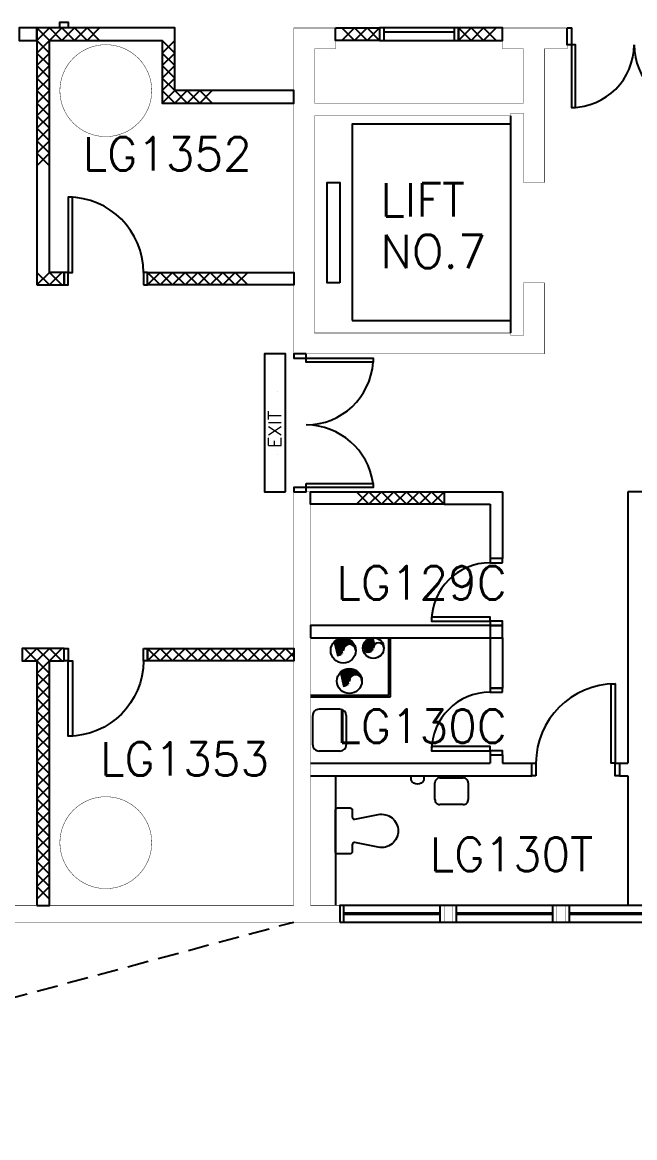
# Model space of a CAD drawing. Extents: x -163000 to 184253, y -124935 to 90032.
# Drawn here: x -85000 to -77668, y 3269 to 16618 of the extents above; entities that cross this region are included whole.
import ezdxf

# ---------------------------------------------------------------- set-up
doc = ezdxf.new("R2010")
doc.units = 0
doc.header["$LTSCALE"] = 1000
doc.header["$MEASUREMENT"] = 0
doc.linetypes.add('DOT', pattern=[0.25, 0, -0.25])
doc.linetypes.add('HIDDEN', pattern=[0.375, 0.25, -0.125])
doc.layers.get('0').update_dxf_attribs({"linetype": 'CONTINUOUS'})
for name, color, linetype in [('11', 7, 'CONTINUOUS'), ('1867-BASE$0$EXISTING BASE', 1, 'CONTINUOUS'), ('1867-FITOUT$0$I-part', 3, 'CONTINUOUS'), ('20', 7, 'CONTINUOUS'), ('22', 7, 'CONTINUOUS'), ('23', 7, 'CONTINUOUS'), ('25', 7, 'CONTINUOUS'), ('30', 7, 'CONTINUOUS'), ('39', 7, 'CONTINUOUS'), ('42', 7, 'CONTINUOUS'), ('6', 7, 'CONTINUOUS'), ('ROOM-NO', 4, 'CONTINUOUS')]:
    doc.layers.add(name, color=color, linetype=linetype)
doc.styles.get("Standard").update_dxf_attribs({"font": 'romans.shx', "width": 0.75})

# ---------------------------------------------------------------- blocks, each defined once
blk = doc.blocks.new('H900')
at = {"layer": '22', "color": 10, "linetype": 'Continuous'}
for points in [[(0, 0), (0.15, 0.15), (0.3, 0), (0.45, 0.15), (0.6, 0), (0.75, 0.15), (0.9, 0)], [(0, 0.15), (0.15, 0), (0.3, 0.15), (0.45, 0), (0.6, 0.15), (0.75, 0), (0.9, 0.15)]]:
    blk.add_lwpolyline(points, dxfattribs=at)
blk = doc.blocks.new('H450')
at = {"layer": '22', "color": 1, "linetype": 'Continuous'}
for points in [[(0, 0.15), (0.15, 0), (0.3, 0.15), (0.45, 0)], [(0, 0), (0.15, 0.15), (0.3, 0), (0.45, 0.15)]]:
    blk.add_lwpolyline(points, dxfattribs=at)
blk = doc.blocks.new('D1000B')
at = {"layer": '30', "linetype": 'Continuous'}
for points in [[(0.05, 0.15), (0.1, 0.15), (0.1, 1.05), (0.05, 1.05)], [(0, 0), (0.05, 0), (0.05, 0.15), (0, 0.15)], [(0.95, 0), (1, 0), (1, 0.15), (0.95, 0.15)]]:
    blk.add_lwpolyline(points, close=True, dxfattribs=at)
blk.add_arc((0.05, 0.15), 0.9, 0, 90, dxfattribs=at)
blk = doc.blocks.new('H600')
at = {"layer": '22', "color": 1, "linetype": 'Continuous'}
for points in [[(0, 0), (0.15, 0.15), (0.3, 0), (0.45, 0.15), (0.6, 0)], [(0, 0.15), (0.15, 0), (0.3, 0.15), (0.45, 0), (0.6, 0.15)]]:
    blk.add_lwpolyline(points, dxfattribs=at)
blk = doc.blocks.new('H300')
at = {"layer": '22', "color": 1, "linetype": 'Continuous'}
for points in [[(0, 0), (0.15, 0.15), (0.3, 0)], [(0, 0.15), (0.15, 0), (0.3, 0.15)]]:
    blk.add_lwpolyline(points, dxfattribs=at)
blk = doc.blocks.new('H1050')
at = {"layer": '22', "color": 10, "linetype": 'Continuous'}
for points in [[(0, 0.15), (0.15, 0), (0.3, 0.15), (0.45, 0), (0.6, 0.15), (0.75, 0), (0.9, 0.15), (1.05, 0)], [(0, 0), (0.15, 0.15), (0.3, 0), (0.45, 0.15), (0.6, 0), (0.75, 0.15), (0.9, 0), (1.05, 0.15)]]:
    blk.add_lwpolyline(points, dxfattribs=at)
blk = doc.blocks.new('EXIT')
at = {"layer": '39', "color": 1, "linetype": 'Continuous'}
blk.add_lwpolyline([(-0.825, -0.25), (0.825, -0.25), (0.825, 0), (-0.825, 0)], close=True, dxfattribs=at)
at = {"layer": '39', "color": 1, "linetype": 'DOT'}
for centre in [(-0.375001, -0.125), (0.375001, -0.125)]:
    blk.add_circle(centre, 0.025, dxfattribs=at)
at = {"layer": '39', "color": 1, "linetype": 'Continuous', "width": 1.1}
blk.add_text('EXIT', height=0.15, dxfattribs=at).set_placement((-0.3001, -0.2))
blk = doc.blocks.new('H1200')
at = {"layer": '22', "color": 10, "linetype": 'Continuous'}
for points in [[(0, 0), (0.15, 0.15), (0.3, 0), (0.45, 0.15), (0.6, 0), (0.75, 0.15), (0.9, 0), (1.05, 0.15), (1.2, 0)], [(0, 0.15), (0.15, 0), (0.3, 0.15), (0.45, 0), (0.6, 0.15), (0.75, 0), (0.9, 0.15), (1.05, 0), (1.2, 0.15)]]:
    blk.add_lwpolyline(points, dxfattribs=at)
blk = doc.blocks.new('s2118a')
at = {"layer": '11', "color": 14, "linetype": 'Continuous', "const_width": 5}
for points in [[(-81249.5, 16550.1), (-81749.9, 16550.1), (-81749.9, 12650.1), (-78749.9, 12650.1), (-78749.9, 13500.1), (-78999.9, 13500.1), (-78999.9, 12900.1), (-78999.9, 12870.1), (-79149.9, 12870.1), (-79149.9, 12900.1), (-81499.9, 12900.1), (-81499.9, 15500.1), (-79149.9, 15500.1), (-79149.9, 15530.1), (-78999.9, 15530.1), (-78999.9, 15500.1), (-78999.9, 14700.1), (-78749.9, 14700.1), (-78749.9, 16300.1), (-78474.9, 16300.1), (-78474.9, 16550.1), (-79249.5, 16550.1), (-79249.5, 16300.1), (-79249.5, 16300.1), (-79249.5, 16300.1), (-78999.9, 16300.1), (-78999.9, 15650.1), (-81499.9, 15650.1), (-81499.9, 16300.1), (-81249.5, 16300.1), (-81249.5, 16300.1), (-81249.5, 16300.1)], [(-79950, 5850.1), (-79850, 5850.1), (-79850, 6050.1), (-79950, 6050.1)], [(-78600, 5850.1), (-78500, 5850.1), (-78500, 6050.1), (-78600, 6050.1)]]:
    blk.add_lwpolyline(points, close=True, dxfattribs=at)
at = {"layer": '11', "color": 14, "linetype": 'Continuous'}
for points in [[(-81249.5, 16550.1), (-80722.5, 16550.1), (-80722.5, 16400.1), (-81249.5, 16400.1)], [(-79776.5, 16400.1), (-79249.5, 16400.1), (-79249.5, 16550.1), (-79776.5, 16550.1)]]:
    blk.add_lwpolyline(points, close=True, dxfattribs=at)
at = {"layer": '11', "color": 14, "linetype": 'Continuous', "const_width": 5}
blk.add_lwpolyline([(-81749.9, 6050.1), (-81749.9, 11000.1), (-81549.9, 11000.1), (-81549.9, 6050.1), (-81200, 6050.1), (-81200, 5850.1), (-81749.9, 5850.1)], dxfattribs=at)
at = {"layer": '1867-BASE$0$EXISTING BASE', "linetype": 'Continuous'}
for p, q in [((-79949.9, 11000.1), (-79249.9, 11000.1)), ((-79249.9, 11000.1), (-79249.9, 10200.1)), ((-77749.9, 11000.1), (-77749.9, 7750.1)), ((-77399.9, 11000.1), (-77749.9, 11000.1)), ((-79949.9, 10850.1), (-79399.9, 10850.1)), ((-79399.9, 10850.1), (-79399.9, 10200.1)), ((-79249.9, 9400.1), (-81549.9, 9400.1)), ((-79249.9, 9400.1), (-79399.9, 9400.1)), ((-79399.9, 9400.1), (-79399.9, 8650.1)), ((-81549.9, 9250.1), (-79249.9, 9250.1)), ((-81205.2, 9030.24), (-81249.667, 9218.39)), ((-81191.453, 9037.291), (-81236.434, 9227.617)), ((-81178.551, 9047.914), (-81222.796, 9235.125)), ((-81166.855, 9063.645), (-81208.785, 9241.059)), ((-81157.925, 9091.076), (-81194.42, 9245.497)), ((-81151.521, 9129.194), (-81179.71, 9248.471)), ((-81140.456, 9147.595), (-81164.65, 9249.967)), ((-81127.912, 9159.737), (-81149.226, 9249.922)), ((-81114.439, 9167.944), (-81133.41, 9248.217)), ((-81100.218, 9172.99), (-81117.154, 9244.65)), ((-81085.3, 9175.086), (-81100.38, 9238.894)), ((-81069.644, 9174.055), (-81082.955, 9230.38)), ((-81053.079, 9169.185), (-81064.623, 9218.029)), ((-80848.127, 9068.228), (-80883.77, 9219.042)), ((-80836.073, 9071.571), (-80873.128, 9228.363)), ((-80824.617, 9077.447), (-80862.101, 9236.053)), ((-80813.865, 9086.299), (-80850.736, 9242.309)), ((-80804.119, 9099.409), (-80839.06, 9247.253)), ((-80796.677, 9122.268), (-80827.089, 9250.952)), ((-80791.34, 9154.033), (-80814.831, 9253.431)), ((-80782.119, 9169.367), (-80802.281, 9254.677)), ((-80610.579, 8566.176), (-80610.579, 9250.1)), ((-80590.579, 8546.176), (-80590.579, 9250.1)), ((-79249.9, 9250.1), (-79249.9, 8650.1)), ((-81219.665, 9026.228), (-81262.437, 9207.205)), ((-81035.112, 9158.377), (-81044.769, 9199.238)), ((-80888.192, 9074.71), (-80912.222, 9176.388)), ((-80874.054, 9069.235), (-80903.525, 9193.936)), ((-80860.766, 9067.358), (-80893.948, 9207.76)), ((-81145.117, 8660.493), (-81187.888, 8841.469)), ((-81130.652, 8664.504), (-81175.118, 8852.655)), ((-81116.905, 8671.556), (-81161.886, 8861.882)), ((-81104.002, 8682.179), (-81148.247, 8869.39)), ((-81092.307, 8697.909), (-81134.236, 8875.323)), ((-81083.377, 8725.341), (-81119.872, 8879.762)), ((-81076.972, 8763.459), (-81105.161, 8882.736)), ((-81065.907, 8781.859), (-81090.102, 8884.232)), ((-81053.364, 8794.001), (-81074.678, 8884.187)), ((-81039.89, 8802.209), (-81058.862, 8882.481)), ((-81025.67, 8807.255), (-81042.606, 8878.915)), ((-81010.752, 8809.351), (-81025.832, 8873.158)), ((-80995.095, 8808.32), (-81008.407, 8864.645)), ((-80978.531, 8803.45), (-80990.074, 8852.294)), ((-80960.563, 8792.642), (-80970.22, 8833.503)), ((-81549.9, 8566.176), (-80610.579, 8566.176)), ((-81549.9, 8546.176), (-80590.579, 8546.176)), ((-79399.9, 8650.1), (-79249.9, 8650.1)), ((-81521.487, 7972.103), (-81521.487, 8322.102)), ((-81196.487, 8397.102), (-81446.486, 8397.102)), ((-81196.488, 7897.103), (-81446.487, 7897.103)), ((-81549.9, 7750.1), (-79399.9, 7750.1)), ((-79399.9, 7850.1), (-79249.9, 7850.1)), ((-79399.9, 7850.1), (-79399.9, 7750.1)), ((-79249.9, 7850.1), (-79249.9, 7750.1)), ((-79249.9, 7750.1), (-78899.9, 7750.1)), ((-78899.9, 7600.1), (-78899.9, 7750.1)), ((-77849.9, 7750.1), (-77749.9, 7750.1)), ((-77849.9, 7750.1), (-77849.9, 7600.1)), ((-81549.9, 7600.1), (-78899.9, 7600.1)), ((-81249.9, 7600.1), (-81249.9, 6050)), ((-80059.677, 7315.248), (-80059.677, 7515.248)), ((-79999.678, 7575.248), (-79719.678, 7575.248)), ((-79659.678, 7515.248), (-79659.678, 7315.248)), ((-77849.9, 7600.1), (-77749.9, 7600.1)), ((-77749.9, 7600.1), (-77749.9, 6050.1)), ((-79719.678, 7255.248), (-79999.678, 7255.248))]:
    blk.add_line(p, q, dxfattribs=at)
for points in [[(-81599.9, 12650.1), (-81749.9, 12650.1), (-81749.9, 12600.1), (-81599.9, 12600.1)], [(-81599.9, 12650.1), (-81749.9, 12650.1), (-81749.9, 12600.1), (-81599.9, 12600.1)], [(-81599.9, 12600.1), (-80799.9, 12600.1), (-80799.9, 12550.1), (-81599.9, 12550.1)], [(-81599.9, 12600.1), (-80799.9, 12600.1), (-80799.9, 12550.1), (-81599.9, 12550.1)], [(-81599.9, 11100.1), (-80799.9, 11100.1), (-80799.9, 11050.1), (-81599.9, 11050.1)], [(-81599.9, 11100.1), (-80799.9, 11100.1), (-80799.9, 11050.1), (-81599.9, 11050.1)], [(-81599.9, 11050.1), (-81749.9, 11050.1), (-81749.9, 11000.1), (-81599.9, 11000.1)], [(-81599.9, 11050.1), (-81749.9, 11050.1), (-81749.9, 11000.1), (-81599.9, 11000.1)], [(-79949.9, 10850.1), (-81549.9, 10850.1), (-81549.9, 11000.1), (-79949.9, 11000.1)], [(-79249.9, 10150.1), (-79249.9, 10200.1), (-79399.9, 10200.1), (-79399.9, 10150.1)], [(-79399.9, 9450.1), (-79399.9, 9500.1), (-80099.9, 9500.1), (-80099.9, 9450.1)], [(-81549.9, 9250.1), (-79249.9, 9250.1), (-79249.9, 9400.1), (-81549.9, 9400.1)], [(-79249.9, 9400.1), (-79249.9, 9450.1), (-79399.9, 9450.1), (-79399.9, 9400.1)], [(-77899.9, 7750.1), (-77949.9, 7750.1), (-77949.9, 8700.1), (-77899.9, 8700.1)], [(-79249.9, 8600.1), (-79249.9, 8650.1), (-79399.9, 8650.1), (-79399.9, 8600.1)], [(-79399.9, 7900.1), (-79399.9, 7950.1), (-80099.9, 7950.1), (-80099.9, 7900.1)], [(-79249.9, 7850.1), (-79249.9, 7900.1), (-79399.9, 7900.1), (-79399.9, 7850.1)], [(-78849.9, 7600.1), (-78899.9, 7600.1), (-78899.9, 7750.1), (-78849.9, 7750.1)], [(-77849.9, 7600.1), (-77899.9, 7600.1), (-77899.9, 7750.1), (-77849.9, 7750.1)]]:
    blk.add_lwpolyline(points, close=True, dxfattribs=at)
for points in [[(-79949.9, 10850.1), (-80099.9, 11000.1), (-80249.9, 10850.1), (-80399.9, 11000.1), (-80549.9, 10850.1), (-80699.9, 11000.1), (-80849.9, 10850.1), (-80999.9, 11000.1)], [(-79949.9, 11000.1), (-80099.9, 10850.1), (-80249.9, 11000.1), (-80399.9, 10850.1), (-80549.9, 11000.1), (-80699.9, 10850.1), (-80849.9, 11000.1), (-80999.9, 10850.1)], [(-81121.488, 8322.102), (-81121.488, 7972.103)]]:
    blk.add_lwpolyline(points, dxfattribs=at)
for points in [[(-80192.749, 7550.1, -0.666666663), (-80342.749, 7550.1), (-80342.749, 7600.1), (-80192.749, 7600.1), (-80192.749, 7550.1)], [(-81024.9, 7080.728), (-81019.9, 7080.728), (-80739.1, 7136.828, -0.473248803), (-80499.93, 6940.738, -0.473248803), (-80739.13, 6744.617), (-81019.9, 6800.728, 0.096111932), (-81024.93, 6800.738, 0.414213548), (-81049.9, 6775.728), (-81049.93, 6690.738, -0.414213548), (-81074.9, 6665.728), (-81224.93, 6665.738, -0.399935063), (-81249.9, 6689.514), (-81249.9, 7191.963, -0.391755728), (-81225.637, 7215.728), (-81074.9, 7215.728, -0.414213548), (-81049.93, 7190.738), (-81049.9, 7105.728, 0.414213548), (-81024.93, 7080.738)]]:
    blk.add_lwpolyline(points, format="xyb", dxfattribs=at)
for centre, radius in [((-81157.375, 9100.143), 150), ((-80796.218, 9129.824), 125), ((-81082.827, 8734.408), 150)]:
    blk.add_circle(centre, radius, dxfattribs=at)
for centre, radius, start, end in [((-81601.137, 12603.086), 802.987, 270.0882509, 356.2165286), ((-81601.137, 12603.086), 802.987, 270.0882509, 356.2165286), ((-81605.518, 10986.536), 813.583, 8.0238157, 89.604334), ((-81605.518, 10986.536), 813.583, 8.0238157, 89.604334), ((-79399.9, 9450.1), 700, 90, 180), ((-81082.375, 9100.143), 75, 0, 180), ((-80733.718, 9129.824), 62.5, 0, 180), ((-81007.827, 8734.408), 75, 0, 180), ((-77899.9, 7750.1), 950, 90, 180), ((-79399.9, 7900.1), 700, 90, 180)]:
    blk.add_arc(centre, radius, start, end, dxfattribs=at)
for centre, major_axis, start_param, end_param in [((-81446.487, 8322.102), (53.033, -53.033), 2.35619449, 3.926990817), ((-81196.487, 8322.102), (53.033, 53.033), -0.785398163, 0.785398163), ((-81446.487, 7972.102), (53.033, -53.033), 3.926990817, 5.497787144), ((-81196.487, 7972.102), (53.033, 53.033), 3.926990817, 5.497787144), ((-79999.678, 7515.249), (-42.426, 42.426), -0.785398163, 0.785398163), ((-79719.677, 7515.249), (-42.426, 42.426), 3.926990817, 5.497787144), ((-79999.678, 7315.248), (42.426, 42.426), 2.35619449, 3.926990817), ((-79719.677, 7315.248), (42.426, 42.426), 3.926990817, 5.497787144)]:
    blk.add_ellipse(centre, major_axis=major_axis, ratio=1, start_param=start_param, end_param=end_param, dxfattribs=at)
at = {"layer": '1867-FITOUT$0$I-part', "ltscale": 4}
blk.add_lwpolyline([(-84548.494, 16550.1), (-84548.494, 16618.007), (-84450.069, 16618.007), (-84450.069, 16550.1)], dxfattribs=at)
at = {"layer": '20', "color": 1}
blk.add_lwpolyline([(-84824.9, 16550.1), (-85036.9, 16550.1), (-85036.9, 16400.1), (-84824.9, 16400.1)], close=True, dxfattribs=at)
at = {"layer": '20', "color": 10, "linetype": 'Continuous'}
for points in [[(-84824.9, 13475.1), (-84499.9, 13475.1), (-84499.9, 13625.1), (-84674.9, 13625.1), (-84674.9, 16400.1), (-83324.9, 16400.1), (-83324.9, 15650.1), (-81749.9, 15650.1), (-81749.9, 15800.1), (-83174.9, 15800.1), (-83174.9, 16550.1), (-84824.9, 16550.1)], [(-83499.9, 13625.1), (-81750.4, 13625.1), (-81750.4, 13475.1), (-83499.9, 13475.1)], [(-84824.9, 6050.1), (-84674.9, 6050.1), (-84674.9, 8975.1), (-84499.9, 8975.1), (-84499.9, 9125.1), (-84999.9, 9125.1), (-84999.9, 8975.1), (-84824.9, 8975.1)], [(-83499.9, 9125.1), (-81749.9, 9125.1), (-81749.9, 8975.1), (-83499.9, 8975.1)]]:
    blk.add_lwpolyline(points, close=True, dxfattribs=at)
at = {"layer": '20', "color": 10, "linetype": 'Continuous', "const_width": 5}
for points in [[(-81749.9, 6050.1), (-96811.8, 6050.1)], [(-81749.9, 5850.1), (-96781.4, 5850.1)]]:
    blk.add_lwpolyline(points, dxfattribs=at)
at = {"layer": '22', "color": 14, "linetype": 'Continuous'}
for points in [[(-81172.5, 16400.1), (-81022.5, 16550.1), (-80872.5, 16400.1), (-80722.5, 16550.1)], [(-81172.5, 16550.1), (-81022.5, 16400.1), (-80872.5, 16550.1), (-80722.5, 16400.1)], [(-79776.5, 16400.1), (-79626.5, 16550.1), (-79476.5, 16400.1), (-79326.5, 16550.1)], [(-79776.5, 16550.1), (-79626.5, 16400.1), (-79476.5, 16550.1), (-79326.5, 16400.1)]]:
    blk.add_lwpolyline(points, dxfattribs=at)
at = {"layer": '22', "color": 10, "linetype": 'Continuous'}
for points in [[(-82599.9, 8975.1), (-82449.9, 9125.1), (-82299.9, 8975.1), (-82149.9, 9125.1), (-81999.9, 8975.1), (-81849.9, 9125.1), (-81750.3, 9025.5)], [(-82599.9, 9125.1), (-82449.9, 8975.1), (-82299.9, 9125.1), (-82149.9, 8975.1), (-81999.9, 9125.1), (-81849.9, 8975.1), (-81750.3, 9074.7)]]:
    blk.add_lwpolyline(points, dxfattribs=at)
at = {"layer": '23', "color": 14, "linetype": 'HIDDEN'}
blk.add_line((-91338.8, 3269.3), (-81749.8, 5850.1), dxfattribs=at)
at = {"layer": '23', "color": 14, "linetype": 'Continuous'}
for points in [[(-81200, 5850.1), (-75899.9, 5850.1), (-75899.9, 6050.1), (-81200, 6050.1)], [(-81200, 5850.1), (-81150, 5850.1), (-81150, 6050.1), (-81200, 6050.1)], [(-80000, 5850.1), (-79800, 5850.1), (-79800, 6050.1), (-80000, 6050.1)], [(-78650, 5850.1), (-78450, 5850.1), (-78450, 6050.1), (-78650, 6050.1)], [(-81150, 5945.1), (-80000, 5945.1), (-80000, 5955.1), (-81150, 5955.1)], [(-79800, 5945.1), (-78650, 5945.1), (-78650, 5955.1), (-79800, 5955.1)], [(-78450, 5945.1), (-77300, 5945.1), (-77300, 5955.1), (-78450, 5955.1)]]:
    blk.add_lwpolyline(points, close=True, dxfattribs=at)
at = {"layer": '25', "color": 14, "linetype": 'Continuous'}
blk.add_line((-79149.9, 12900.1), (-79149.9, 15500.1), dxfattribs=at)
at = {"layer": '30', "color": 14, "linetype": 'Continuous'}
blk.add_line((-79826.5, 16500.1), (-80672.5, 16500.1), dxfattribs=at)
for points in [[(-79776.5, 16550.1), (-80722.5, 16550.1), (-80722.5, 16400.1), (-79776.5, 16400.1)], [(-79826.5, 16550.1), (-80672.5, 16550.1), (-80672.5, 16400.1), (-79826.5, 16400.1)]]:
    blk.add_lwpolyline(points, close=True, dxfattribs=at)
blk.add_lwpolyline([(-78474.9, 16550.1), (-78424.9, 16550.1), (-78424.9, 15600.1), (-78374.9, 15600.1), (-78374.9, 16350.1), (-78474.9, 16350.1), (-78474.9, 16550.1)], dxfattribs=at)
for centre, start, end in [((-78424.9, 16350.1), 270, 0), ((-76924.9, 16350.1), 180, 270)]:
    blk.add_arc(centre, 750, start, end, dxfattribs=at)
at = {"layer": '42', "color": 14, "linetype": 'Continuous'}
for points in [[(-81049.9, 13050.1), (-79149.9, 13050.1), (-79149.9, 15400.1), (-81049.9, 15400.1)], [(-81199.9, 13500.1), (-81349.9, 13500.1), (-81349.9, 14700.1), (-81199.9, 14700.1)]]:
    blk.add_lwpolyline(points, close=True, dxfattribs=at)
at = {"layer": '6', "color": 14, "linetype": 'Continuous', "const_width": 5}
for points in [[(-83449.9, 15800.1, 1), (-84549.9, 15800.1, 1)], [(-83449.9, 6800.1, 1), (-84549.9, 6800.1, 1)]]:
    blk.add_lwpolyline(points, format="xyb", close=True, dxfattribs=at)
at = {"xscale": 999.9979999999999, "yscale": 999.9979999999999, "zscale": 1000}
for name, p, rotation in [('H1200', (-84824.9, 16550.1), 270), ('H600', (-83324.9, 16400.1), 270), ('H450', (-84824.9, 15350.1), 270), ('EXIT', (-82100.3, 11825.1), 90), ('H900', (-84824.9, 8975.1), 270), ('H900', (-84824.9, 8075.1), 270), ('H1050', (-84824.9, 7175.1), 270)]:
    blk.add_blockref(name, p, dxfattribs=dict(at, rotation=rotation))
at = {"xscale": 999.9979999999999, "zscale": 1000}
for name, p, yscale in [('H600', (-84674.9, 16400.1), 999.9979999999999), ('H600', (-83324.9, 15650.1), 999.9979999999999), ('D1000B', (-84499.9, 13475.1), 999.9979999999999), ('H300', (-84824.9, 13475.1), 999.9979999999999), ('H1200', (-83499.9, 13475.1), 999.9979999999999), ('H450', (-84974.9, 8975.1), 999.9979999999999), ('D1000B', (-84499.9, 9125.1), -999.9979999999999), ('H900', (-83499.9, 8975.1), 999.9979999999999)]:
    blk.add_blockref(name, p, dxfattribs=dict(at, yscale=yscale))
at = {"layer": 'ROOM-NO'}
for s, p in [('LG1352', (-84274.482, 14844.367)), ('LIFT ', (-80711.077, 14292.283)), ('NO.7', (-80711.077, 13675.9)), ('LG129C', (-81238.546, 9709.73)), ('LG130C', (-81238.546, 7993.873)), ('LG1353', (-84067.876, 7602.29)), ('LG130T', (-80119.531, 6460.024))]:
    blk.add_text(s, height=400, dxfattribs=at).set_placement(p)

msp = doc.modelspace()

# ---------------------------------------------------------------- block references
msp.add_blockref('s2118a', (0, 0))

doc.saveas('drawing.dxf')
